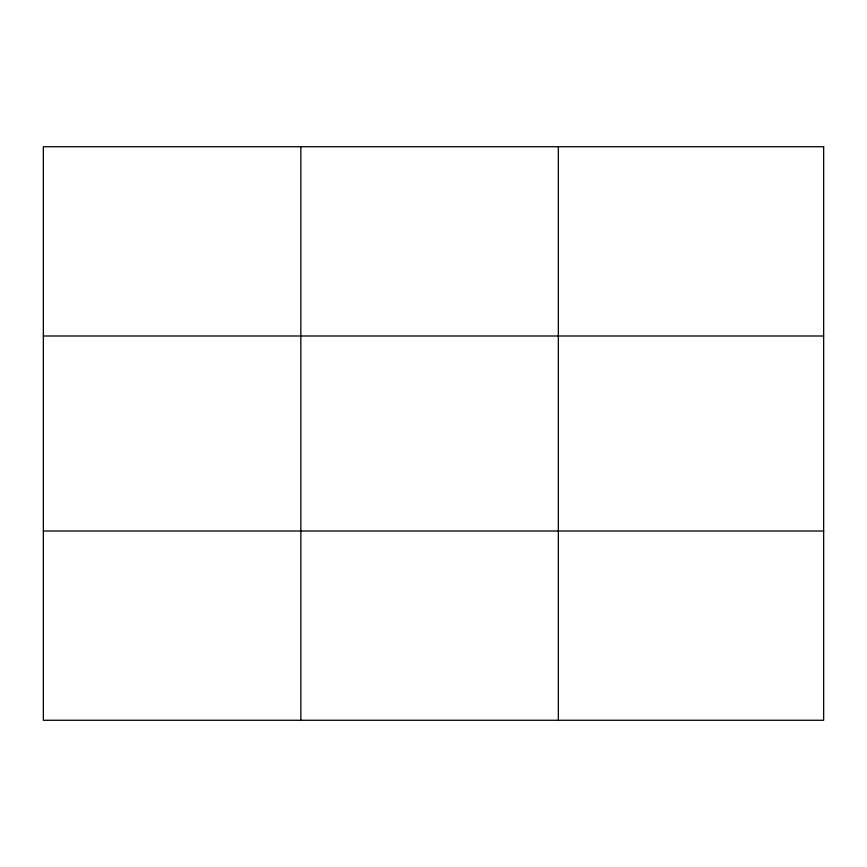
<?xml version="1.0" encoding="UTF-8"?>
<svg xmlns="http://www.w3.org/2000/svg" width="867" height="867" viewBox="0 0 867 867"><rect width="100%" height="100%" fill="white"/><g stroke="black" fill="none" stroke-linecap="round" stroke-linejoin="round"><path stroke-width="1.3" d="M300.849 720.271L300.849 146.729M558.348 720.271L558.348 146.729M43.35 335.995L823.65 335.995M43.35 531.005L823.65 531.005M823.65 146.729L823.65 720.271L43.35 720.271L43.35 146.729L823.65 146.729"/></g></svg>
